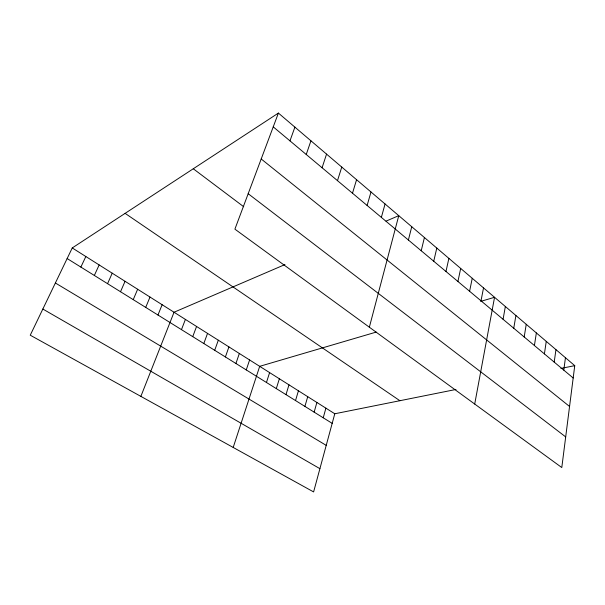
<?xml version="1.0" encoding="UTF-8"?>
<svg xmlns="http://www.w3.org/2000/svg" width="605" height="605" viewBox="0 0 605 605"><rect width="100%" height="100%" fill="white"/><g stroke="black" fill="none" stroke-linecap="round" stroke-linejoin="round"><path stroke-width="0.91" d="M574.75 365.654L561.795 467.552L234.899 229.159L278.406 113.075L574.75 365.654L560.933 368.43M563.792 370.131L565.448 357.729M554.203 362.1L555.95 349.637M544.409 353.902L546.255 341.371M534.412 345.531L536.355 332.931M524.187 336.977L526.244 324.31M513.751 328.235L515.914 315.507M503.08 319.296L505.349 306.508M474.706 404.042L494.557 297.305L480.71 301.381M481.013 300.821L483.524 287.904M469.601 291.27L472.24 278.285M457.924 281.491L460.692 268.446M445.976 271.486L448.88 258.373M433.74 261.247L436.795 248.073M421.216 250.757L424.423 237.523M408.39 240.019L411.748 226.724M369.352 327.214L398.763 215.66L386.05 221.127M455.996 389.461L334.784 413.767L313.609 491.925L30.25 335.2L72.252 247.944L278.406 113.075M381.362 217.392L385.06 203.976M323.236 417.79L325.906 408.156M314.146 412.141L316.891 402.461M367.114 205.466L370.994 191.989M304.905 406.394L307.733 396.676M295.527 400.563L298.431 390.8M352.496 193.222L356.572 179.693M285.991 394.634L288.978 384.833M276.303 388.607L279.366 378.768M337.492 180.661L341.764 167.071M266.457 382.489L269.611 372.597M233.197 447.45L259.689 366.335L376.227 332.084M322.079 167.751L326.556 154.109M246.265 369.935L249.6 359.96M235.92 363.499L239.346 353.486M306.243 154.494L310.94 140.799M225.4 356.958L228.924 346.899M214.699 350.303L218.322 340.207M289.969 140.874L294.9 127.126M203.809 343.534L207.538 333.393M192.738 336.645L196.565 326.466M181.47 329.642L185.402 319.417M140.867 396.388L174.043 312.24L284.963 264.574M157.965 315.024L162.132 304.716M145.714 307.408L150.002 297.055M133.236 299.641L137.645 289.25M120.516 291.739L125.061 281.302M107.554 283.677L112.228 273.195M94.342 275.464L99.159 264.937M80.873 267.085L85.834 256.528M42.842 309.042L319.909 468.671M55.38 282.989L326.224 445.371M67.147 258.547L332.183 423.356M72.252 247.944L334.784 413.767M125.114 213.361L399.897 400.714M193.275 168.765L243.732 206.744M248.179 193.713L565.69 436.908M261.201 158.979L569.562 406.477M273.241 126.861L573.185 377.996"/></g></svg>
